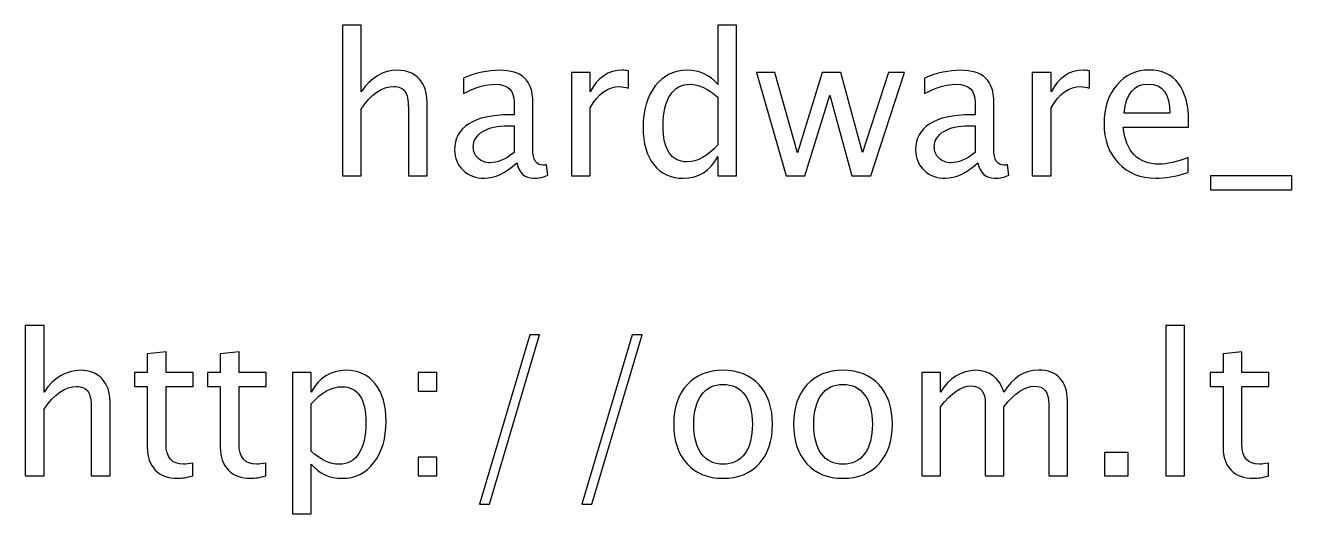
# Model space of a CAD drawing. Header units: centimetres. Extents: x -142 to 94, y -75 to 149.
# Drawn here: x -122.405 to -120.117, y 125.06 to 125.942 of the extents above; entities that cross this region are included whole.
import ezdxf

# ---------------------------------------------------------------- set-up
doc = ezdxf.new("R2010")
doc.units = ezdxf.units.CM
doc.header["$MEASUREMENT"] = 0
doc.layers.add('Layer 1', color=7, linetype='Continuous')

msp = doc.modelspace()

# ---------------------------------------------------------------- linework, layer by layer
at = {"layer": 'Layer 1'}
for points, knots in [([(-121.83246, 125.67044), (-121.83246, 125.67044), (-121.83246, 125.94243), (-121.83246, 125.94243), (-121.83246, 125.94243), (-121.83246, 125.94243), (-121.7986, 125.94243), (-121.7986, 125.94243), (-121.7986, 125.94243), (-121.7986, 125.94243), (-121.7986, 125.82208), (-121.7986, 125.82208), (-121.7986, 125.82208), (-121.78066, 125.84824), (-121.75867, 125.86129), (-121.73269, 125.86129), (-121.73269, 125.86129), (-121.71634, 125.86129), (-121.70335, 125.85618), (-121.69376, 125.84589), (-121.69376, 125.84589), (-121.68418, 125.83566), (-121.67936, 125.82184), (-121.67936, 125.80456), (-121.67936, 125.80456), (-121.67936, 125.80456), (-121.67936, 125.67044), (-121.67936, 125.67044), (-121.67936, 125.67044), (-121.67936, 125.67044), (-121.71322, 125.67044), (-121.71322, 125.67044), (-121.71322, 125.67044), (-121.71322, 125.67044), (-121.71322, 125.7935), (-121.71322, 125.7935), (-121.71322, 125.7935), (-121.71322, 125.80738), (-121.71528, 125.81726), (-121.71934, 125.82313), (-121.71934, 125.82313), (-121.72345, 125.82907), (-121.73022, 125.83201), (-121.73968, 125.83201), (-121.73968, 125.83201), (-121.7605, 125.83201), (-121.78013, 125.81843), (-121.7986, 125.79127), (-121.7986, 125.79127), (-121.7986, 125.79127), (-121.7986, 125.67044), (-121.7986, 125.67044), (-121.7986, 125.67044), (-121.7986, 125.67044), (-121.83246, 125.67044), (-121.83246, 125.67044)], [0, 0, 0, 0, 0.0666667, 0.0666667, 0.0666667, 0.0666667, 0.1333333, 0.1333333, 0.1333333, 0.1333333, 0.2, 0.2, 0.2, 0.2, 0.2666667, 0.2666667, 0.2666667, 0.2666667, 0.3333333, 0.3333333, 0.3333333, 0.3333333, 0.4, 0.4, 0.4, 0.4, 0.4666667, 0.4666667, 0.4666667, 0.4666667, 0.5333333, 0.5333333, 0.5333333, 0.5333333, 0.6, 0.6, 0.6, 0.6, 0.6666667, 0.6666667, 0.6666667, 0.6666667, 0.7333333, 0.7333333, 0.7333333, 0.7333333, 0.8, 0.8, 0.8, 0.8, 0.8666667, 0.8666667, 0.8666667, 0.8666667, 1, 1, 1, 1]), ([(-121.15407, 125.67044), (-121.15407, 125.67044), (-121.15407, 125.70554), (-121.15407, 125.70554), (-121.15407, 125.70554), (-121.16788, 125.67932), (-121.1887, 125.66621), (-121.21651, 125.66621), (-121.21651, 125.66621), (-121.23909, 125.66621), (-121.25684, 125.67438), (-121.26978, 125.69078), (-121.26978, 125.69078), (-121.28271, 125.70719), (-121.28918, 125.72959), (-121.28918, 125.75799), (-121.28918, 125.75799), (-121.28918, 125.78903), (-121.28183, 125.81402), (-121.26719, 125.83295), (-121.26719, 125.83295), (-121.25249, 125.85183), (-121.23321, 125.86129), (-121.20928, 125.86129), (-121.20928, 125.86129), (-121.18711, 125.86129), (-121.16865, 125.85283), (-121.15407, 125.83584), (-121.15407, 125.83584), (-121.15407, 125.83584), (-121.15407, 125.94243), (-121.15407, 125.94243), (-121.15407, 125.94243), (-121.15407, 125.94243), (-121.1202, 125.94243), (-121.1202, 125.94243), (-121.1202, 125.94243), (-121.1202, 125.94243), (-121.1202, 125.67044), (-121.1202, 125.67044), (-121.1202, 125.67044), (-121.1202, 125.67044), (-121.15407, 125.67044), (-121.15407, 125.67044)], [0, 0, 0, 0, 0.0833333, 0.0833333, 0.0833333, 0.0833333, 0.1666667, 0.1666667, 0.1666667, 0.1666667, 0.25, 0.25, 0.25, 0.25, 0.3333333, 0.3333333, 0.3333333, 0.3333333, 0.4166667, 0.4166667, 0.4166667, 0.4166667, 0.5, 0.5, 0.5, 0.5, 0.5833333, 0.5833333, 0.5833333, 0.5833333, 0.6666667, 0.6666667, 0.6666667, 0.6666667, 0.75, 0.75, 0.75, 0.75, 0.8333333, 0.8333333, 0.8333333, 0.8333333, 1, 1, 1, 1]), ([(-121.51714, 125.69425), (-121.53748, 125.67556), (-121.55706, 125.66621), (-121.57587, 125.66621), (-121.57587, 125.66621), (-121.59134, 125.66621), (-121.60421, 125.67103), (-121.61439, 125.68073), (-121.61439, 125.68073), (-121.62462, 125.69043), (-121.62973, 125.70266), (-121.62973, 125.71742), (-121.62973, 125.71742), (-121.62973, 125.73782), (-121.62115, 125.75352), (-121.60398, 125.76446), (-121.60398, 125.76446), (-121.58681, 125.77539), (-121.56217, 125.78086), (-121.53007, 125.78086), (-121.53007, 125.78086), (-121.53007, 125.78086), (-121.52213, 125.78086), (-121.52213, 125.78086), (-121.52213, 125.78086), (-121.52213, 125.78086), (-121.52213, 125.80338), (-121.52213, 125.80338), (-121.52213, 125.80338), (-121.52213, 125.82508), (-121.53342, 125.83589), (-121.55606, 125.83589), (-121.55606, 125.83589), (-121.57358, 125.83589), (-121.59275, 125.83037), (-121.6135, 125.81931), (-121.6135, 125.81931), (-121.6135, 125.81931), (-121.6135, 125.84718), (-121.6135, 125.84718), (-121.6135, 125.84718), (-121.59069, 125.85659), (-121.56917, 125.86129), (-121.549, 125.86129), (-121.549, 125.86129), (-121.52825, 125.86129), (-121.5129, 125.85659), (-121.50308, 125.84712), (-121.50308, 125.84712), (-121.49321, 125.83766), (-121.48827, 125.82308), (-121.48827, 125.80338), (-121.48827, 125.80338), (-121.48827, 125.80338), (-121.48827, 125.71889), (-121.48827, 125.71889), (-121.48827, 125.71889), (-121.48827, 125.69954), (-121.48233, 125.68984), (-121.47039, 125.68984), (-121.47039, 125.68984), (-121.46892, 125.68984), (-121.46675, 125.69008), (-121.46387, 125.69055), (-121.46387, 125.69055), (-121.46387, 125.69055), (-121.46145, 125.67173), (-121.46145, 125.67173), (-121.46145, 125.67173), (-121.46916, 125.66803), (-121.47762, 125.66621), (-121.48691, 125.66621), (-121.48691, 125.66621), (-121.50273, 125.66621), (-121.51278, 125.67556), (-121.51714, 125.69425)], [0, 0, 0, 0, 0.05, 0.05, 0.05, 0.05, 0.1, 0.1, 0.1, 0.1, 0.15, 0.15, 0.15, 0.15, 0.2, 0.2, 0.2, 0.2, 0.25, 0.25, 0.25, 0.25, 0.3, 0.3, 0.3, 0.3, 0.35, 0.35, 0.35, 0.35, 0.4, 0.4, 0.4, 0.4, 0.45, 0.45, 0.45, 0.45, 0.5, 0.5, 0.5, 0.5, 0.55, 0.55, 0.55, 0.55, 0.6, 0.6, 0.6, 0.6, 0.65, 0.65, 0.65, 0.65, 0.7, 0.7, 0.7, 0.7, 0.75, 0.75, 0.75, 0.75, 0.8, 0.8, 0.8, 0.8, 0.85, 0.85, 0.85, 0.85, 0.9, 0.9, 0.9, 0.9, 1, 1, 1, 1]), ([(-121.41871, 125.67044), (-121.41871, 125.67044), (-121.41871, 125.85741), (-121.41871, 125.85741), (-121.41871, 125.85741), (-121.41871, 125.85741), (-121.38485, 125.85741), (-121.38485, 125.85741), (-121.38485, 125.85741), (-121.38485, 125.85741), (-121.38485, 125.82208), (-121.38485, 125.82208), (-121.38485, 125.82208), (-121.37138, 125.84824), (-121.35186, 125.86129), (-121.32623, 125.86129), (-121.32623, 125.86129), (-121.32276, 125.86129), (-121.31911, 125.861), (-121.31535, 125.86041), (-121.31535, 125.86041), (-121.31535, 125.86041), (-121.31535, 125.82872), (-121.31535, 125.82872), (-121.31535, 125.82872), (-121.32123, 125.83066), (-121.3264, 125.83166), (-121.33087, 125.83166), (-121.33087, 125.83166), (-121.35239, 125.83166), (-121.37038, 125.81896), (-121.38485, 125.7935), (-121.38485, 125.7935), (-121.38485, 125.7935), (-121.38485, 125.67044), (-121.38485, 125.67044), (-121.38485, 125.67044), (-121.38485, 125.67044), (-121.41871, 125.67044), (-121.41871, 125.67044)], [0, 0, 0, 0, 0.0909091, 0.0909091, 0.0909091, 0.0909091, 0.1818182, 0.1818182, 0.1818182, 0.1818182, 0.2727273, 0.2727273, 0.2727273, 0.2727273, 0.3636364, 0.3636364, 0.3636364, 0.3636364, 0.4545455, 0.4545455, 0.4545455, 0.4545455, 0.5454545, 0.5454545, 0.5454545, 0.5454545, 0.6363636, 0.6363636, 0.6363636, 0.6363636, 0.7272727, 0.7272727, 0.7272727, 0.7272727, 0.8181818, 0.8181818, 0.8181818, 0.8181818, 1, 1, 1, 1]), ([(-121.03047, 125.67044), (-121.03047, 125.67044), (-121.08409, 125.85741), (-121.08409, 125.85741), (-121.08409, 125.85741), (-121.08409, 125.85741), (-121.05105, 125.85741), (-121.05105, 125.85741), (-121.05105, 125.85741), (-121.05105, 125.85741), (-121.00995, 125.71224), (-121.00995, 125.71224), (-121.00995, 125.71224), (-121.00995, 125.71224), (-120.96562, 125.85741), (-120.96562, 125.85741), (-120.96562, 125.85741), (-120.96562, 125.85741), (-120.93175, 125.85741), (-120.93175, 125.85741), (-120.93175, 125.85741), (-120.93175, 125.85741), (-120.89277, 125.71248), (-120.89277, 125.71248), (-120.89277, 125.71248), (-120.89277, 125.71248), (-120.84561, 125.85741), (-120.84561, 125.85741), (-120.84561, 125.85741), (-120.84561, 125.85741), (-120.81669, 125.85741), (-120.81669, 125.85741), (-120.81669, 125.85741), (-120.81669, 125.85741), (-120.87772, 125.67044), (-120.87772, 125.67044), (-120.87772, 125.67044), (-120.87772, 125.67044), (-120.91158, 125.67044), (-120.91158, 125.67044), (-120.91158, 125.67044), (-120.91158, 125.67044), (-120.95168, 125.81626), (-120.95168, 125.81626), (-120.95168, 125.81626), (-120.95168, 125.81626), (-120.9966, 125.67044), (-120.9966, 125.67044), (-120.9966, 125.67044), (-120.9966, 125.67044), (-121.03047, 125.67044), (-121.03047, 125.67044)], [0, 0, 0, 0, 0.0714286, 0.0714286, 0.0714286, 0.0714286, 0.1428571, 0.1428571, 0.1428571, 0.1428571, 0.2142857, 0.2142857, 0.2142857, 0.2142857, 0.2857143, 0.2857143, 0.2857143, 0.2857143, 0.3571429, 0.3571429, 0.3571429, 0.3571429, 0.4285714, 0.4285714, 0.4285714, 0.4285714, 0.5, 0.5, 0.5, 0.5, 0.5714286, 0.5714286, 0.5714286, 0.5714286, 0.6428571, 0.6428571, 0.6428571, 0.6428571, 0.7142857, 0.7142857, 0.7142857, 0.7142857, 0.7857143, 0.7857143, 0.7857143, 0.7857143, 0.8571429, 0.8571429, 0.8571429, 0.8571429, 1, 1, 1, 1]), ([(-120.68416, 125.69425), (-120.7045, 125.67556), (-120.72408, 125.66621), (-120.74289, 125.66621), (-120.74289, 125.66621), (-120.75836, 125.66621), (-120.77123, 125.67103), (-120.78141, 125.68073), (-120.78141, 125.68073), (-120.79164, 125.69043), (-120.79675, 125.70266), (-120.79675, 125.71742), (-120.79675, 125.71742), (-120.79675, 125.73782), (-120.78817, 125.75352), (-120.771, 125.76446), (-120.771, 125.76446), (-120.75383, 125.77539), (-120.72919, 125.78086), (-120.69709, 125.78086), (-120.69709, 125.78086), (-120.69709, 125.78086), (-120.68915, 125.78086), (-120.68915, 125.78086), (-120.68915, 125.78086), (-120.68915, 125.78086), (-120.68915, 125.80338), (-120.68915, 125.80338), (-120.68915, 125.80338), (-120.68915, 125.82508), (-120.70044, 125.83589), (-120.72308, 125.83589), (-120.72308, 125.83589), (-120.7406, 125.83589), (-120.75977, 125.83037), (-120.78052, 125.81931), (-120.78052, 125.81931), (-120.78052, 125.81931), (-120.78052, 125.84718), (-120.78052, 125.84718), (-120.78052, 125.84718), (-120.75771, 125.85659), (-120.73619, 125.86129), (-120.71602, 125.86129), (-120.71602, 125.86129), (-120.69527, 125.86129), (-120.67992, 125.85659), (-120.6701, 125.84712), (-120.6701, 125.84712), (-120.66023, 125.83766), (-120.65529, 125.82308), (-120.65529, 125.80338), (-120.65529, 125.80338), (-120.65529, 125.80338), (-120.65529, 125.71889), (-120.65529, 125.71889), (-120.65529, 125.71889), (-120.65529, 125.69954), (-120.64935, 125.68984), (-120.63741, 125.68984), (-120.63741, 125.68984), (-120.63594, 125.68984), (-120.63377, 125.69008), (-120.63089, 125.69055), (-120.63089, 125.69055), (-120.63089, 125.69055), (-120.62847, 125.67173), (-120.62847, 125.67173), (-120.62847, 125.67173), (-120.63618, 125.66803), (-120.64464, 125.66621), (-120.65393, 125.66621), (-120.65393, 125.66621), (-120.66975, 125.66621), (-120.6798, 125.67556), (-120.68416, 125.69425)], [0, 0, 0, 0, 0.05, 0.05, 0.05, 0.05, 0.1, 0.1, 0.1, 0.1, 0.15, 0.15, 0.15, 0.15, 0.2, 0.2, 0.2, 0.2, 0.25, 0.25, 0.25, 0.25, 0.3, 0.3, 0.3, 0.3, 0.35, 0.35, 0.35, 0.35, 0.4, 0.4, 0.4, 0.4, 0.45, 0.45, 0.45, 0.45, 0.5, 0.5, 0.5, 0.5, 0.55, 0.55, 0.55, 0.55, 0.6, 0.6, 0.6, 0.6, 0.65, 0.65, 0.65, 0.65, 0.7, 0.7, 0.7, 0.7, 0.75, 0.75, 0.75, 0.75, 0.8, 0.8, 0.8, 0.8, 0.85, 0.85, 0.85, 0.85, 0.9, 0.9, 0.9, 0.9, 1, 1, 1, 1]), ([(-120.58573, 125.67044), (-120.58573, 125.67044), (-120.58573, 125.85741), (-120.58573, 125.85741), (-120.58573, 125.85741), (-120.58573, 125.85741), (-120.55187, 125.85741), (-120.55187, 125.85741), (-120.55187, 125.85741), (-120.55187, 125.85741), (-120.55187, 125.82208), (-120.55187, 125.82208), (-120.55187, 125.82208), (-120.5384, 125.84824), (-120.51888, 125.86129), (-120.49325, 125.86129), (-120.49325, 125.86129), (-120.48978, 125.86129), (-120.48613, 125.861), (-120.48237, 125.86041), (-120.48237, 125.86041), (-120.48237, 125.86041), (-120.48237, 125.82872), (-120.48237, 125.82872), (-120.48237, 125.82872), (-120.48825, 125.83066), (-120.49342, 125.83166), (-120.49789, 125.83166), (-120.49789, 125.83166), (-120.51941, 125.83166), (-120.5374, 125.81896), (-120.55187, 125.7935), (-120.55187, 125.7935), (-120.55187, 125.7935), (-120.55187, 125.67044), (-120.55187, 125.67044), (-120.55187, 125.67044), (-120.55187, 125.67044), (-120.58573, 125.67044), (-120.58573, 125.67044)], [0, 0, 0, 0, 0.0909091, 0.0909091, 0.0909091, 0.0909091, 0.1818182, 0.1818182, 0.1818182, 0.1818182, 0.2727273, 0.2727273, 0.2727273, 0.2727273, 0.3636364, 0.3636364, 0.3636364, 0.3636364, 0.4545455, 0.4545455, 0.4545455, 0.4545455, 0.5454545, 0.5454545, 0.5454545, 0.5454545, 0.6363636, 0.6363636, 0.6363636, 0.6363636, 0.7272727, 0.7272727, 0.7272727, 0.7272727, 0.8181818, 0.8181818, 0.8181818, 0.8181818, 1, 1, 1, 1]), ([(-120.30415, 125.67644), (-120.32691, 125.66962), (-120.34637, 125.66621), (-120.3626, 125.66621), (-120.3626, 125.66621), (-120.39029, 125.66621), (-120.41281, 125.67538), (-120.43015, 125.69366), (-120.43015, 125.69366), (-120.4475, 125.71195), (-120.4562, 125.73565), (-120.4562, 125.76481), (-120.4562, 125.76481), (-120.4562, 125.79309), (-120.44856, 125.81631), (-120.43321, 125.83448), (-120.43321, 125.83448), (-120.41786, 125.85259), (-120.39823, 125.86165), (-120.3743, 125.86165), (-120.3743, 125.86165), (-120.35166, 125.86165), (-120.33414, 125.85359), (-120.32179, 125.83748), (-120.32179, 125.83748), (-120.30944, 125.82137), (-120.30327, 125.79856), (-120.30327, 125.76898), (-120.30327, 125.76898), (-120.30327, 125.76898), (-120.30345, 125.75864), (-120.30345, 125.75864), (-120.30345, 125.75864), (-120.30345, 125.75864), (-120.42163, 125.75864), (-120.42163, 125.75864), (-120.42163, 125.75864), (-120.41669, 125.71395), (-120.39487, 125.69161), (-120.35625, 125.69161), (-120.35625, 125.69161), (-120.34208, 125.69161), (-120.32473, 125.6956), (-120.30415, 125.7036), (-120.30415, 125.7036), (-120.30415, 125.7036), (-120.30415, 125.67644), (-120.30415, 125.67644)], [0, 0, 0, 0, 0.0769231, 0.0769231, 0.0769231, 0.0769231, 0.1538462, 0.1538462, 0.1538462, 0.1538462, 0.2307692, 0.2307692, 0.2307692, 0.2307692, 0.3076923, 0.3076923, 0.3076923, 0.3076923, 0.3846154, 0.3846154, 0.3846154, 0.3846154, 0.4615385, 0.4615385, 0.4615385, 0.4615385, 0.5384615, 0.5384615, 0.5384615, 0.5384615, 0.6153846, 0.6153846, 0.6153846, 0.6153846, 0.6923077, 0.6923077, 0.6923077, 0.6923077, 0.7692308, 0.7692308, 0.7692308, 0.7692308, 0.8461538, 0.8461538, 0.8461538, 0.8461538, 1, 1, 1, 1]), ([(-121.15407, 125.81267), (-121.17165, 125.82813), (-121.18828, 125.83589), (-121.20404, 125.83589), (-121.20404, 125.83589), (-121.21956, 125.83589), (-121.23156, 125.82943), (-121.24008, 125.81643), (-121.24008, 125.81643), (-121.24861, 125.8035), (-121.25284, 125.78515), (-121.25284, 125.7614), (-121.25284, 125.7614), (-121.25284, 125.71771), (-121.23838, 125.69584), (-121.20939, 125.69584), (-121.20939, 125.69584), (-121.19058, 125.69584), (-121.17212, 125.70613), (-121.15407, 125.72665), (-121.15407, 125.72665), (-121.15407, 125.72665), (-121.15407, 125.81267), (-121.15407, 125.81267)], [0, 0, 0, 0, 0.1428571, 0.1428571, 0.1428571, 0.1428571, 0.2857143, 0.2857143, 0.2857143, 0.2857143, 0.4285714, 0.4285714, 0.4285714, 0.4285714, 0.5714286, 0.5714286, 0.5714286, 0.5714286, 0.7142857, 0.7142857, 0.7142857, 0.7142857, 1, 1, 1, 1]), ([(-120.41986, 125.78404), (-120.41986, 125.78404), (-120.33731, 125.78404), (-120.33731, 125.78404), (-120.33731, 125.78404), (-120.33731, 125.81884), (-120.35031, 125.83625), (-120.37624, 125.83625), (-120.37624, 125.83625), (-120.40234, 125.83625), (-120.41686, 125.81884), (-120.41986, 125.78404)], [0, 0, 0, 0, 0.25, 0.25, 0.25, 0.25, 0.5, 0.5, 0.5, 0.5, 1, 1, 1, 1]), ([(-121.52213, 125.71271), (-121.52213, 125.71271), (-121.52213, 125.76075), (-121.52213, 125.76075), (-121.52213, 125.76075), (-121.52213, 125.76075), (-121.53301, 125.7611), (-121.53301, 125.7611), (-121.53301, 125.7611), (-121.55183, 125.7611), (-121.56699, 125.75764), (-121.57858, 125.7507), (-121.57858, 125.7507), (-121.5901, 125.7437), (-121.59586, 125.73447), (-121.59586, 125.72295), (-121.59586, 125.72295), (-121.59586, 125.71489), (-121.59298, 125.70807), (-121.58728, 125.70248), (-121.58728, 125.70248), (-121.58152, 125.6969), (-121.57452, 125.69408), (-121.56623, 125.69408), (-121.56623, 125.69408), (-121.55212, 125.69408), (-121.53742, 125.70031), (-121.52213, 125.71271)], [0, 0, 0, 0, 0.125, 0.125, 0.125, 0.125, 0.25, 0.25, 0.25, 0.25, 0.375, 0.375, 0.375, 0.375, 0.5, 0.5, 0.5, 0.5, 0.625, 0.625, 0.625, 0.625, 0.75, 0.75, 0.75, 0.75, 1, 1, 1, 1]), ([(-120.68915, 125.71271), (-120.68915, 125.71271), (-120.68915, 125.76075), (-120.68915, 125.76075), (-120.68915, 125.76075), (-120.68915, 125.76075), (-120.70003, 125.7611), (-120.70003, 125.7611), (-120.70003, 125.7611), (-120.71885, 125.7611), (-120.73401, 125.75764), (-120.7456, 125.7507), (-120.7456, 125.7507), (-120.75712, 125.7437), (-120.76288, 125.73447), (-120.76288, 125.72295), (-120.76288, 125.72295), (-120.76288, 125.71489), (-120.76, 125.70807), (-120.7543, 125.70248), (-120.7543, 125.70248), (-120.74854, 125.6969), (-120.74154, 125.69408), (-120.73325, 125.69408), (-120.73325, 125.69408), (-120.71914, 125.69408), (-120.70444, 125.70031), (-120.68915, 125.71271)], [0, 0, 0, 0, 0.125, 0.125, 0.125, 0.125, 0.25, 0.25, 0.25, 0.25, 0.375, 0.375, 0.375, 0.375, 0.5, 0.5, 0.5, 0.5, 0.625, 0.625, 0.625, 0.625, 0.75, 0.75, 0.75, 0.75, 1, 1, 1, 1]), ([(-120.26387, 125.64504), (-120.26387, 125.64504), (-120.26387, 125.67044), (-120.26387, 125.67044), (-120.26387, 125.67044), (-120.26387, 125.67044), (-120.11712, 125.67044), (-120.11712, 125.67044), (-120.11712, 125.67044), (-120.11712, 125.67044), (-120.11712, 125.64504), (-120.11712, 125.64504), (-120.11712, 125.64504), (-120.11712, 125.64504), (-120.26387, 125.64504), (-120.26387, 125.64504)], [0, 0, 0, 0, 0.2, 0.2, 0.2, 0.2, 0.4, 0.4, 0.4, 0.4, 0.6, 0.6, 0.6, 0.6, 1, 1, 1, 1]), ([(-122.4053, 125.12834), (-122.4053, 125.12834), (-122.4053, 125.40033), (-122.4053, 125.40033), (-122.4053, 125.40033), (-122.4053, 125.40033), (-122.37144, 125.40033), (-122.37144, 125.40033), (-122.37144, 125.40033), (-122.37144, 125.40033), (-122.37144, 125.27998), (-122.37144, 125.27998), (-122.37144, 125.27998), (-122.3535, 125.30614), (-122.33151, 125.31919), (-122.30553, 125.31919), (-122.30553, 125.31919), (-122.28918, 125.31919), (-122.27619, 125.31408), (-122.2666, 125.30379), (-122.2666, 125.30379), (-122.25702, 125.29356), (-122.2522, 125.27974), (-122.2522, 125.26246), (-122.2522, 125.26246), (-122.2522, 125.26246), (-122.2522, 125.12834), (-122.2522, 125.12834), (-122.2522, 125.12834), (-122.2522, 125.12834), (-122.28606, 125.12834), (-122.28606, 125.12834), (-122.28606, 125.12834), (-122.28606, 125.12834), (-122.28606, 125.2514), (-122.28606, 125.2514), (-122.28606, 125.2514), (-122.28606, 125.26528), (-122.28812, 125.27516), (-122.29218, 125.28103), (-122.29218, 125.28103), (-122.29629, 125.28697), (-122.30306, 125.28991), (-122.31252, 125.28991), (-122.31252, 125.28991), (-122.33334, 125.28991), (-122.35297, 125.27633), (-122.37144, 125.24917), (-122.37144, 125.24917), (-122.37144, 125.24917), (-122.37144, 125.12834), (-122.37144, 125.12834), (-122.37144, 125.12834), (-122.37144, 125.12834), (-122.4053, 125.12834), (-122.4053, 125.12834)], [0, 0, 0, 0, 0.0666667, 0.0666667, 0.0666667, 0.0666667, 0.1333333, 0.1333333, 0.1333333, 0.1333333, 0.2, 0.2, 0.2, 0.2, 0.2666667, 0.2666667, 0.2666667, 0.2666667, 0.3333333, 0.3333333, 0.3333333, 0.3333333, 0.4, 0.4, 0.4, 0.4, 0.4666667, 0.4666667, 0.4666667, 0.4666667, 0.5333333, 0.5333333, 0.5333333, 0.5333333, 0.6, 0.6, 0.6, 0.6, 0.6666667, 0.6666667, 0.6666667, 0.6666667, 0.7333333, 0.7333333, 0.7333333, 0.7333333, 0.8, 0.8, 0.8, 0.8, 0.8666667, 0.8666667, 0.8666667, 0.8666667, 1, 1, 1, 1]), ([(-120.34448, 125.12834), (-120.34448, 125.12834), (-120.34448, 125.40033), (-120.34448, 125.40033), (-120.34448, 125.40033), (-120.34448, 125.40033), (-120.31062, 125.40033), (-120.31062, 125.40033), (-120.31062, 125.40033), (-120.31062, 125.40033), (-120.31062, 125.12834), (-120.31062, 125.12834), (-120.31062, 125.12834), (-120.31062, 125.12834), (-120.34448, 125.12834), (-120.34448, 125.12834)], [0, 0, 0, 0, 0.2, 0.2, 0.2, 0.2, 0.4, 0.4, 0.4, 0.4, 0.6, 0.6, 0.6, 0.6, 1, 1, 1, 1]), ([(-121.58461, 125.07719), (-121.58461, 125.07719), (-121.49389, 125.3834), (-121.49389, 125.3834), (-121.49389, 125.3834), (-121.49389, 125.3834), (-121.47595, 125.3834), (-121.47595, 125.3834), (-121.47595, 125.3834), (-121.47595, 125.3834), (-121.56668, 125.07719), (-121.56668, 125.07719), (-121.56668, 125.07719), (-121.56668, 125.07719), (-121.58461, 125.07719), (-121.58461, 125.07719)], [0, 0, 0, 0, 0.2, 0.2, 0.2, 0.2, 0.4, 0.4, 0.4, 0.4, 0.6, 0.6, 0.6, 0.6, 1, 1, 1, 1]), ([(-121.39964, 125.07719), (-121.39964, 125.07719), (-121.30892, 125.3834), (-121.30892, 125.3834), (-121.30892, 125.3834), (-121.30892, 125.3834), (-121.29098, 125.3834), (-121.29098, 125.3834), (-121.29098, 125.3834), (-121.29098, 125.3834), (-121.38171, 125.07719), (-121.38171, 125.07719), (-121.38171, 125.07719), (-121.38171, 125.07719), (-121.39964, 125.07719), (-121.39964, 125.07719)], [0, 0, 0, 0, 0.2, 0.2, 0.2, 0.2, 0.4, 0.4, 0.4, 0.4, 0.6, 0.6, 0.6, 0.6, 1, 1, 1, 1]), ([(-122.10273, 125.1284), (-122.1132, 125.12552), (-122.12231, 125.12411), (-122.13002, 125.12411), (-122.13002, 125.12411), (-122.1473, 125.12411), (-122.16077, 125.12905), (-122.17041, 125.13892), (-122.17041, 125.13892), (-122.18011, 125.1488), (-122.18493, 125.1625), (-122.18493, 125.18008), (-122.18493, 125.18008), (-122.18493, 125.18008), (-122.18493, 125.28991), (-122.18493, 125.28991), (-122.18493, 125.28991), (-122.18493, 125.28991), (-122.20833, 125.28991), (-122.20833, 125.28991), (-122.20833, 125.28991), (-122.20833, 125.28991), (-122.20833, 125.31531), (-122.20833, 125.31531), (-122.20833, 125.31531), (-122.20833, 125.31531), (-122.18493, 125.31531), (-122.18493, 125.31531), (-122.18493, 125.31531), (-122.18493, 125.31531), (-122.18493, 125.34912), (-122.18493, 125.34912), (-122.18493, 125.34912), (-122.18493, 125.34912), (-122.15107, 125.35236), (-122.15107, 125.35236), (-122.15107, 125.35236), (-122.15107, 125.35236), (-122.15107, 125.31531), (-122.15107, 125.31531), (-122.15107, 125.31531), (-122.15107, 125.31531), (-122.10203, 125.31531), (-122.10203, 125.31531), (-122.10203, 125.31531), (-122.10203, 125.31531), (-122.10203, 125.28991), (-122.10203, 125.28991), (-122.10203, 125.28991), (-122.10203, 125.28991), (-122.15107, 125.28991), (-122.15107, 125.28991), (-122.15107, 125.28991), (-122.15107, 125.28991), (-122.15107, 125.1862), (-122.15107, 125.1862), (-122.15107, 125.1862), (-122.15107, 125.16174), (-122.14042, 125.14951), (-122.1192, 125.14951), (-122.1192, 125.14951), (-122.11467, 125.14951), (-122.1092, 125.15027), (-122.10273, 125.15174), (-122.10273, 125.15174), (-122.10273, 125.15174), (-122.10273, 125.1284), (-122.10273, 125.1284)], [0, 0, 0, 0, 0.0555556, 0.0555556, 0.0555556, 0.0555556, 0.1111111, 0.1111111, 0.1111111, 0.1111111, 0.1666667, 0.1666667, 0.1666667, 0.1666667, 0.2222222, 0.2222222, 0.2222222, 0.2222222, 0.2777778, 0.2777778, 0.2777778, 0.2777778, 0.3333333, 0.3333333, 0.3333333, 0.3333333, 0.3888889, 0.3888889, 0.3888889, 0.3888889, 0.4444444, 0.4444444, 0.4444444, 0.4444444, 0.5, 0.5, 0.5, 0.5, 0.5555556, 0.5555556, 0.5555556, 0.5555556, 0.6111111, 0.6111111, 0.6111111, 0.6111111, 0.6666667, 0.6666667, 0.6666667, 0.6666667, 0.7222222, 0.7222222, 0.7222222, 0.7222222, 0.7777778, 0.7777778, 0.7777778, 0.7777778, 0.8333333, 0.8333333, 0.8333333, 0.8333333, 0.8888889, 0.8888889, 0.8888889, 0.8888889, 1, 1, 1, 1]), ([(-121.97079, 125.1284), (-121.98126, 125.12552), (-121.99037, 125.12411), (-121.99808, 125.12411), (-121.99808, 125.12411), (-122.01536, 125.12411), (-122.02883, 125.12905), (-122.03847, 125.13892), (-122.03847, 125.13892), (-122.04817, 125.1488), (-122.05299, 125.1625), (-122.05299, 125.18008), (-122.05299, 125.18008), (-122.05299, 125.18008), (-122.05299, 125.28991), (-122.05299, 125.28991), (-122.05299, 125.28991), (-122.05299, 125.28991), (-122.07639, 125.28991), (-122.07639, 125.28991), (-122.07639, 125.28991), (-122.07639, 125.28991), (-122.07639, 125.31531), (-122.07639, 125.31531), (-122.07639, 125.31531), (-122.07639, 125.31531), (-122.05299, 125.31531), (-122.05299, 125.31531), (-122.05299, 125.31531), (-122.05299, 125.31531), (-122.05299, 125.34912), (-122.05299, 125.34912), (-122.05299, 125.34912), (-122.05299, 125.34912), (-122.01913, 125.35236), (-122.01913, 125.35236), (-122.01913, 125.35236), (-122.01913, 125.35236), (-122.01913, 125.31531), (-122.01913, 125.31531), (-122.01913, 125.31531), (-122.01913, 125.31531), (-121.97009, 125.31531), (-121.97009, 125.31531), (-121.97009, 125.31531), (-121.97009, 125.31531), (-121.97009, 125.28991), (-121.97009, 125.28991), (-121.97009, 125.28991), (-121.97009, 125.28991), (-122.01913, 125.28991), (-122.01913, 125.28991), (-122.01913, 125.28991), (-122.01913, 125.28991), (-122.01913, 125.1862), (-122.01913, 125.1862), (-122.01913, 125.1862), (-122.01913, 125.16174), (-122.00848, 125.14951), (-121.98726, 125.14951), (-121.98726, 125.14951), (-121.98273, 125.14951), (-121.97726, 125.15027), (-121.97079, 125.15174), (-121.97079, 125.15174), (-121.97079, 125.15174), (-121.97079, 125.1284), (-121.97079, 125.1284)], [0, 0, 0, 0, 0.0555556, 0.0555556, 0.0555556, 0.0555556, 0.1111111, 0.1111111, 0.1111111, 0.1111111, 0.1666667, 0.1666667, 0.1666667, 0.1666667, 0.2222222, 0.2222222, 0.2222222, 0.2222222, 0.2777778, 0.2777778, 0.2777778, 0.2777778, 0.3333333, 0.3333333, 0.3333333, 0.3333333, 0.3888889, 0.3888889, 0.3888889, 0.3888889, 0.4444444, 0.4444444, 0.4444444, 0.4444444, 0.5, 0.5, 0.5, 0.5, 0.5555556, 0.5555556, 0.5555556, 0.5555556, 0.6111111, 0.6111111, 0.6111111, 0.6111111, 0.6666667, 0.6666667, 0.6666667, 0.6666667, 0.7222222, 0.7222222, 0.7222222, 0.7222222, 0.7777778, 0.7777778, 0.7777778, 0.7777778, 0.8333333, 0.8333333, 0.8333333, 0.8333333, 0.8888889, 0.8888889, 0.8888889, 0.8888889, 1, 1, 1, 1]), ([(-120.15892, 125.1284), (-120.16939, 125.12552), (-120.1785, 125.12411), (-120.18621, 125.12411), (-120.18621, 125.12411), (-120.20349, 125.12411), (-120.21696, 125.12905), (-120.2266, 125.13892), (-120.2266, 125.13892), (-120.2363, 125.1488), (-120.24112, 125.1625), (-120.24112, 125.18008), (-120.24112, 125.18008), (-120.24112, 125.18008), (-120.24112, 125.28991), (-120.24112, 125.28991), (-120.24112, 125.28991), (-120.24112, 125.28991), (-120.26452, 125.28991), (-120.26452, 125.28991), (-120.26452, 125.28991), (-120.26452, 125.28991), (-120.26452, 125.31531), (-120.26452, 125.31531), (-120.26452, 125.31531), (-120.26452, 125.31531), (-120.24112, 125.31531), (-120.24112, 125.31531), (-120.24112, 125.31531), (-120.24112, 125.31531), (-120.24112, 125.34912), (-120.24112, 125.34912), (-120.24112, 125.34912), (-120.24112, 125.34912), (-120.20726, 125.35236), (-120.20726, 125.35236), (-120.20726, 125.35236), (-120.20726, 125.35236), (-120.20726, 125.31531), (-120.20726, 125.31531), (-120.20726, 125.31531), (-120.20726, 125.31531), (-120.15822, 125.31531), (-120.15822, 125.31531), (-120.15822, 125.31531), (-120.15822, 125.31531), (-120.15822, 125.28991), (-120.15822, 125.28991), (-120.15822, 125.28991), (-120.15822, 125.28991), (-120.20726, 125.28991), (-120.20726, 125.28991), (-120.20726, 125.28991), (-120.20726, 125.28991), (-120.20726, 125.1862), (-120.20726, 125.1862), (-120.20726, 125.1862), (-120.20726, 125.16174), (-120.19661, 125.14951), (-120.17539, 125.14951), (-120.17539, 125.14951), (-120.17086, 125.14951), (-120.16539, 125.15027), (-120.15892, 125.15174), (-120.15892, 125.15174), (-120.15892, 125.15174), (-120.15892, 125.1284), (-120.15892, 125.1284)], [0, 0, 0, 0, 0.0555556, 0.0555556, 0.0555556, 0.0555556, 0.1111111, 0.1111111, 0.1111111, 0.1111111, 0.1666667, 0.1666667, 0.1666667, 0.1666667, 0.2222222, 0.2222222, 0.2222222, 0.2222222, 0.2777778, 0.2777778, 0.2777778, 0.2777778, 0.3333333, 0.3333333, 0.3333333, 0.3333333, 0.3888889, 0.3888889, 0.3888889, 0.3888889, 0.4444444, 0.4444444, 0.4444444, 0.4444444, 0.5, 0.5, 0.5, 0.5, 0.5555556, 0.5555556, 0.5555556, 0.5555556, 0.6111111, 0.6111111, 0.6111111, 0.6111111, 0.6666667, 0.6666667, 0.6666667, 0.6666667, 0.7222222, 0.7222222, 0.7222222, 0.7222222, 0.7777778, 0.7777778, 0.7777778, 0.7777778, 0.8333333, 0.8333333, 0.8333333, 0.8333333, 0.8888889, 0.8888889, 0.8888889, 0.8888889, 1, 1, 1, 1]), ([(-121.92246, 125.06025), (-121.92246, 125.06025), (-121.92246, 125.31531), (-121.92246, 125.31531), (-121.92246, 125.31531), (-121.92246, 125.31531), (-121.8886, 125.31531), (-121.8886, 125.31531), (-121.8886, 125.31531), (-121.8886, 125.31531), (-121.8886, 125.27998), (-121.8886, 125.27998), (-121.8886, 125.27998), (-121.87472, 125.30614), (-121.85385, 125.31919), (-121.82604, 125.31919), (-121.82604, 125.31919), (-121.80352, 125.31919), (-121.78582, 125.31102), (-121.77288, 125.29462), (-121.77288, 125.29462), (-121.75995, 125.27821), (-121.75348, 125.25581), (-121.75348, 125.22741), (-121.75348, 125.22741), (-121.75348, 125.19649), (-121.76083, 125.1715), (-121.77547, 125.15256), (-121.77547, 125.15256), (-121.79011, 125.13357), (-121.8094, 125.12411), (-121.83327, 125.12411), (-121.83327, 125.12411), (-121.85543, 125.12411), (-121.8739, 125.13257), (-121.8886, 125.14957), (-121.8886, 125.14957), (-121.8886, 125.14957), (-121.8886, 125.06025), (-121.8886, 125.06025), (-121.8886, 125.06025), (-121.8886, 125.06025), (-121.92246, 125.06025), (-121.92246, 125.06025)], [0, 0, 0, 0, 0.0833333, 0.0833333, 0.0833333, 0.0833333, 0.1666667, 0.1666667, 0.1666667, 0.1666667, 0.25, 0.25, 0.25, 0.25, 0.3333333, 0.3333333, 0.3333333, 0.3333333, 0.4166667, 0.4166667, 0.4166667, 0.4166667, 0.5, 0.5, 0.5, 0.5, 0.5833333, 0.5833333, 0.5833333, 0.5833333, 0.6666667, 0.6666667, 0.6666667, 0.6666667, 0.75, 0.75, 0.75, 0.75, 0.8333333, 0.8333333, 0.8333333, 0.8333333, 1, 1, 1, 1]), ([(-121.6955, 125.28145), (-121.6955, 125.28145), (-121.6955, 125.31531), (-121.6955, 125.31531), (-121.6955, 125.31531), (-121.6955, 125.31531), (-121.66164, 125.31531), (-121.66164, 125.31531), (-121.66164, 125.31531), (-121.66164, 125.31531), (-121.66164, 125.28145), (-121.66164, 125.28145), (-121.66164, 125.28145), (-121.66164, 125.28145), (-121.6955, 125.28145), (-121.6955, 125.28145)], [0, 0, 0, 0, 0.2, 0.2, 0.2, 0.2, 0.4, 0.4, 0.4, 0.4, 0.6, 0.6, 0.6, 0.6, 1, 1, 1, 1]), ([(-121.14447, 125.12411), (-121.17192, 125.12411), (-121.19368, 125.13287), (-121.20967, 125.15039), (-121.20967, 125.15039), (-121.22572, 125.16791), (-121.23372, 125.19172), (-121.23372, 125.22177), (-121.23372, 125.22177), (-121.23372, 125.25175), (-121.22572, 125.27551), (-121.20967, 125.29297), (-121.20967, 125.29297), (-121.19368, 125.31043), (-121.17192, 125.31919), (-121.14447, 125.31919), (-121.14447, 125.31919), (-121.11701, 125.31919), (-121.09525, 125.31043), (-121.07926, 125.29297), (-121.07926, 125.29297), (-121.06321, 125.27551), (-121.05521, 125.25175), (-121.05521, 125.22177), (-121.05521, 125.22177), (-121.05521, 125.19172), (-121.06321, 125.16791), (-121.07926, 125.15039), (-121.07926, 125.15039), (-121.09525, 125.13287), (-121.11701, 125.12411), (-121.14447, 125.12411)], [0, 0, 0, 0, 0.1111111, 0.1111111, 0.1111111, 0.1111111, 0.2222222, 0.2222222, 0.2222222, 0.2222222, 0.3333333, 0.3333333, 0.3333333, 0.3333333, 0.4444444, 0.4444444, 0.4444444, 0.4444444, 0.5555556, 0.5555556, 0.5555556, 0.5555556, 0.6666667, 0.6666667, 0.6666667, 0.6666667, 0.7777778, 0.7777778, 0.7777778, 0.7777778, 1, 1, 1, 1]), ([(-120.92775, 125.12411), (-120.9552, 125.12411), (-120.97696, 125.13287), (-120.99295, 125.15039), (-120.99295, 125.15039), (-121.009, 125.16791), (-121.017, 125.19172), (-121.017, 125.22177), (-121.017, 125.22177), (-121.017, 125.25175), (-121.009, 125.27551), (-120.99295, 125.29297), (-120.99295, 125.29297), (-120.97696, 125.31043), (-120.9552, 125.31919), (-120.92775, 125.31919), (-120.92775, 125.31919), (-120.90029, 125.31919), (-120.87853, 125.31043), (-120.86254, 125.29297), (-120.86254, 125.29297), (-120.84649, 125.27551), (-120.83849, 125.25175), (-120.83849, 125.22177), (-120.83849, 125.22177), (-120.83849, 125.19172), (-120.84649, 125.16791), (-120.86254, 125.15039), (-120.86254, 125.15039), (-120.87853, 125.13287), (-120.90029, 125.12411), (-120.92775, 125.12411)], [0, 0, 0, 0, 0.1111111, 0.1111111, 0.1111111, 0.1111111, 0.2222222, 0.2222222, 0.2222222, 0.2222222, 0.3333333, 0.3333333, 0.3333333, 0.3333333, 0.4444444, 0.4444444, 0.4444444, 0.4444444, 0.5555556, 0.5555556, 0.5555556, 0.5555556, 0.6666667, 0.6666667, 0.6666667, 0.6666667, 0.7777778, 0.7777778, 0.7777778, 0.7777778, 1, 1, 1, 1]), ([(-120.78546, 125.12834), (-120.78546, 125.12834), (-120.78546, 125.31531), (-120.78546, 125.31531), (-120.78546, 125.31531), (-120.78546, 125.31531), (-120.7516, 125.31531), (-120.7516, 125.31531), (-120.7516, 125.31531), (-120.7516, 125.31531), (-120.7516, 125.27998), (-120.7516, 125.27998), (-120.7516, 125.27998), (-120.73507, 125.30614), (-120.71391, 125.31919), (-120.68798, 125.31919), (-120.68798, 125.31919), (-120.66299, 125.31919), (-120.646, 125.30614), (-120.63694, 125.27998), (-120.63694, 125.27998), (-120.62089, 125.30638), (-120.59996, 125.31955), (-120.57427, 125.31955), (-120.57427, 125.31955), (-120.55786, 125.31955), (-120.5451, 125.31473), (-120.53599, 125.30502), (-120.53599, 125.30502), (-120.52688, 125.29532), (-120.52229, 125.28174), (-120.52229, 125.26428), (-120.52229, 125.26428), (-120.52229, 125.26428), (-120.52229, 125.12834), (-120.52229, 125.12834), (-120.52229, 125.12834), (-120.52229, 125.12834), (-120.55616, 125.12834), (-120.55616, 125.12834), (-120.55616, 125.12834), (-120.55616, 125.12834), (-120.55616, 125.25869), (-120.55616, 125.25869), (-120.55616, 125.25869), (-120.55616, 125.27998), (-120.56462, 125.29062), (-120.58156, 125.29062), (-120.58156, 125.29062), (-120.59914, 125.29062), (-120.6176, 125.27821), (-120.63694, 125.25334), (-120.63694, 125.25334), (-120.63694, 125.25334), (-120.63694, 125.12834), (-120.63694, 125.12834), (-120.63694, 125.12834), (-120.63694, 125.12834), (-120.67081, 125.12834), (-120.67081, 125.12834), (-120.67081, 125.12834), (-120.67081, 125.12834), (-120.67081, 125.25881), (-120.67081, 125.25881), (-120.67081, 125.25881), (-120.67081, 125.28027), (-120.67939, 125.29097), (-120.69662, 125.29097), (-120.69662, 125.29097), (-120.71373, 125.29097), (-120.73208, 125.27851), (-120.7516, 125.25352), (-120.7516, 125.25352), (-120.7516, 125.25352), (-120.7516, 125.12834), (-120.7516, 125.12834), (-120.7516, 125.12834), (-120.7516, 125.12834), (-120.78546, 125.12834), (-120.78546, 125.12834)], [0, 0, 0, 0, 0.047619, 0.047619, 0.047619, 0.047619, 0.0952381, 0.0952381, 0.0952381, 0.0952381, 0.1428571, 0.1428571, 0.1428571, 0.1428571, 0.1904762, 0.1904762, 0.1904762, 0.1904762, 0.2380952, 0.2380952, 0.2380952, 0.2380952, 0.2857143, 0.2857143, 0.2857143, 0.2857143, 0.3333333, 0.3333333, 0.3333333, 0.3333333, 0.3809524, 0.3809524, 0.3809524, 0.3809524, 0.4285714, 0.4285714, 0.4285714, 0.4285714, 0.4761905, 0.4761905, 0.4761905, 0.4761905, 0.5238095, 0.5238095, 0.5238095, 0.5238095, 0.5714286, 0.5714286, 0.5714286, 0.5714286, 0.6190476, 0.6190476, 0.6190476, 0.6190476, 0.6666667, 0.6666667, 0.6666667, 0.6666667, 0.7142857, 0.7142857, 0.7142857, 0.7142857, 0.7619048, 0.7619048, 0.7619048, 0.7619048, 0.8095238, 0.8095238, 0.8095238, 0.8095238, 0.8571429, 0.8571429, 0.8571429, 0.8571429, 0.9047619, 0.9047619, 0.9047619, 0.9047619, 1, 1, 1, 1]), ([(-121.8886, 125.17291), (-121.87113, 125.15733), (-121.85449, 125.14951), (-121.83868, 125.14951), (-121.83868, 125.14951), (-121.8231, 125.14951), (-121.81104, 125.15603), (-121.80258, 125.16903), (-121.80258, 125.16903), (-121.79405, 125.18202), (-121.78982, 125.20031), (-121.78982, 125.22394), (-121.78982, 125.22394), (-121.78982, 125.26769), (-121.80428, 125.28956), (-121.83321, 125.28956), (-121.83321, 125.28956), (-121.85214, 125.28956), (-121.8706, 125.27933), (-121.8886, 125.25881), (-121.8886, 125.25881), (-121.8886, 125.25881), (-121.8886, 125.17291), (-121.8886, 125.17291)], [0, 0, 0, 0, 0.1428571, 0.1428571, 0.1428571, 0.1428571, 0.2857143, 0.2857143, 0.2857143, 0.2857143, 0.4285714, 0.4285714, 0.4285714, 0.4285714, 0.5714286, 0.5714286, 0.5714286, 0.5714286, 0.7142857, 0.7142857, 0.7142857, 0.7142857, 1, 1, 1, 1]), ([(-121.14453, 125.14951), (-121.12777, 125.14951), (-121.11472, 125.1558), (-121.10543, 125.16844), (-121.10543, 125.16844), (-121.09619, 125.18102), (-121.09155, 125.19884), (-121.09155, 125.22177), (-121.09155, 125.22177), (-121.09155, 125.24464), (-121.09619, 125.2624), (-121.10543, 125.27498), (-121.10543, 125.27498), (-121.11472, 125.2875), (-121.12777, 125.29379), (-121.14453, 125.29379), (-121.14453, 125.29379), (-121.16134, 125.29379), (-121.17439, 125.2875), (-121.18357, 125.27498), (-121.18357, 125.27498), (-121.1928, 125.2624), (-121.19738, 125.24464), (-121.19738, 125.22177), (-121.19738, 125.22177), (-121.19738, 125.19884), (-121.1928, 125.18102), (-121.18357, 125.16844), (-121.18357, 125.16844), (-121.17439, 125.1558), (-121.16134, 125.14951), (-121.14453, 125.14951)], [0, 0, 0, 0, 0.1111111, 0.1111111, 0.1111111, 0.1111111, 0.2222222, 0.2222222, 0.2222222, 0.2222222, 0.3333333, 0.3333333, 0.3333333, 0.3333333, 0.4444444, 0.4444444, 0.4444444, 0.4444444, 0.5555556, 0.5555556, 0.5555556, 0.5555556, 0.6666667, 0.6666667, 0.6666667, 0.6666667, 0.7777778, 0.7777778, 0.7777778, 0.7777778, 1, 1, 1, 1]), ([(-120.92781, 125.14951), (-120.91105, 125.14951), (-120.898, 125.1558), (-120.88871, 125.16844), (-120.88871, 125.16844), (-120.87947, 125.18102), (-120.87483, 125.19884), (-120.87483, 125.22177), (-120.87483, 125.22177), (-120.87483, 125.24464), (-120.87947, 125.2624), (-120.88871, 125.27498), (-120.88871, 125.27498), (-120.898, 125.2875), (-120.91105, 125.29379), (-120.92781, 125.29379), (-120.92781, 125.29379), (-120.94462, 125.29379), (-120.95767, 125.2875), (-120.96685, 125.27498), (-120.96685, 125.27498), (-120.97608, 125.2624), (-120.98066, 125.24464), (-120.98066, 125.22177), (-120.98066, 125.22177), (-120.98066, 125.19884), (-120.97608, 125.18102), (-120.96685, 125.16844), (-120.96685, 125.16844), (-120.95767, 125.1558), (-120.94462, 125.14951), (-120.92781, 125.14951)], [0, 0, 0, 0, 0.1111111, 0.1111111, 0.1111111, 0.1111111, 0.2222222, 0.2222222, 0.2222222, 0.2222222, 0.3333333, 0.3333333, 0.3333333, 0.3333333, 0.4444444, 0.4444444, 0.4444444, 0.4444444, 0.5555556, 0.5555556, 0.5555556, 0.5555556, 0.6666667, 0.6666667, 0.6666667, 0.6666667, 0.7777778, 0.7777778, 0.7777778, 0.7777778, 1, 1, 1, 1]), ([(-120.45538, 125.12834), (-120.45538, 125.12834), (-120.45538, 125.17103), (-120.45538, 125.17103), (-120.45538, 125.17103), (-120.45538, 125.17103), (-120.41269, 125.17103), (-120.41269, 125.17103), (-120.41269, 125.17103), (-120.41269, 125.17103), (-120.41269, 125.12834), (-120.41269, 125.12834), (-120.41269, 125.12834), (-120.41269, 125.12834), (-120.45538, 125.12834), (-120.45538, 125.12834)], [0, 0, 0, 0, 0.2, 0.2, 0.2, 0.2, 0.4, 0.4, 0.4, 0.4, 0.6, 0.6, 0.6, 0.6, 1, 1, 1, 1]), ([(-121.6955, 125.12834), (-121.6955, 125.12834), (-121.6955, 125.16221), (-121.6955, 125.16221), (-121.6955, 125.16221), (-121.6955, 125.16221), (-121.66164, 125.16221), (-121.66164, 125.16221), (-121.66164, 125.16221), (-121.66164, 125.16221), (-121.66164, 125.12834), (-121.66164, 125.12834), (-121.66164, 125.12834), (-121.66164, 125.12834), (-121.6955, 125.12834), (-121.6955, 125.12834)], [0, 0, 0, 0, 0.2, 0.2, 0.2, 0.2, 0.4, 0.4, 0.4, 0.4, 0.6, 0.6, 0.6, 0.6, 1, 1, 1, 1])]:
    msp.add_open_spline(points, degree=3, knots=knots, dxfattribs=at)

doc.saveas('drawing.dxf')
